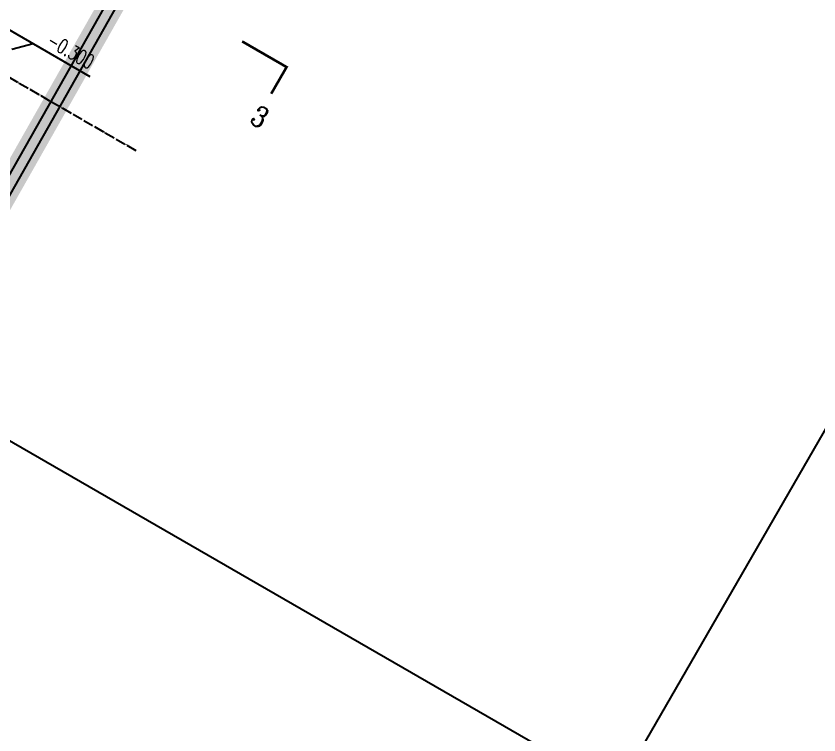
# Model space of a CAD drawing. Header units: millimetres. Extents: x 216654360 to 218309126, y 218099985 to 219647706.
# Drawn here: x 217985128 to 218000773, y 218875860 to 218889862 of the extents above; entities that cross this region are included whole.
import ezdxf
from ezdxf.xclip import XClip

# ---------------------------------------------------------------- set-up
doc = ezdxf.new("R2010")
doc.units = ezdxf.units.MM
doc.header["$LTSCALE"] = 1000
doc.header["$XCLIPFRAME"] = 0
doc.linetypes.add('DASH', pattern=[0.35, 0.25, -0.1])
doc.linetypes.add('DOTE', pattern=[2.42, 2, -0.2, 0.02, -0.2])
for name, color, linetype in [('A-ANNO-DOTE', 1, 'DOTE'), ('A-ANNO-IDEN', 3, 'Continuous'), ('A-ANNO-IDEN-LEVL', 3, 'Continuous'), ('A-ANNO-TXT', 7, 'Continuous'), ('A-FLOR-SPCL', 245, 'Continuous'), ('A-FLOR-STRS', 51, 'Continuous'), ('A-WALL', 2, 'Continuous'), ('A-WALL-MSNW', 2, 'Continuous'), ('现状植物', 3, 'Continuous')]:
    doc.layers.add(name, color=color, linetype=linetype)
doc.styles.add('A_AXIS', font='COMPLEX', dxfattribs={"width": 0.8, "bigfont": 'HZ'})
doc.styles.add('A_DIM', font='SIMPLEX', dxfattribs={"width": 0.7, "bigfont": 'HZ'})

# ---------------------------------------------------------------- blocks, each defined once
blk = doc.blocks.new('123sfg')
blk.add_xline((-449.232, -1189.993), (1, 0))
at = {"layer": 'A-FLOR-STRS', "color": 1, "linetype": 'DASH', "const_width": 0.5}
blk.add_lwpolyline([(-431.866, -1239.88), (-430.757, -1232.095), (-429.968, -1227.345), (-428.132, -1219.114), (-427.467, -1216.174), (-426.623, -1211.626), (-425.122, -1203.747), (-424.125, -1198.437), (-424.086, -1197.911), (-424.155, -1191.708), (-424.204, -1187.357), (-424.285, -1176.552), (-431.222, -1169.421), (-431.884, -1148.586), (-433.175, -1148.673), (-433.184, -1148.322), (-435.752, -1148.388), (-511.112, -1148.388)], dxfattribs=at)
blk = doc.blocks.new('123sdtrt')
at = {"layer": 'A-WALL-MSNW'}
for p, q in [((6070743, 3960), (6070661, 14726)), ((6070943, 3962), (6070861, 14808))]:
    blk.add_line(p, q, dxfattribs=at)
blk = doc.blocks.new('2929sk')
at = {"layer": 'A-ANNO-DOTE', "ltscale": 0.1}
blk.add_line((-76419, -60631), (-104713, -60631), dxfattribs=at)
blk = doc.blocks.new('q34wsyt')
at = {"layer": 'A-ANNO-IDEN', "const_width": 50}
blk.add_lwpolyline([(7110539, -187451), (7110539, -186851), (7109539, -186851)], dxfattribs=at)
at = {"layer": 'A-ANNO-TXT', "color": 7, "style": 'A_AXIS', "width": 0.8}
blk.add_text('3', height=400, dxfattribs=at).set_placement((7110433, -188151))
blk = doc.blocks.new('A$C04836B57')
at = {"color": 3}
blk.add_lwpolyline([(0, -112663.8), (-119041.7, -112663.8), (-119041.7, 0), (0, 0)], close=True, dxfattribs=at)
blk.add_lwpolyline([(0, -112663.8), (-119041.7, -112663.8), (-119041.7, 0), (0, 0)], close=True, dxfattribs=at)
at = {"layer": 'A-ANNO-IDEN-LEVL', "linetype": 'Continuous'}
for p, q in [((-17722.5, -51232.4), (-15843.3, -51232.4)), ((-17422.5, -51532.4), (-17122.5, -51232.4))]:
    blk.add_line(p, q, dxfattribs=at)
at = {"layer": 'A-ANNO-DOTE'}
ref = blk.add_blockref('123sfg', (408074.6, 1131835.7), dxfattribs=dict(at, xscale=1000, yscale=1000, zscale=1000))
XClip(ref).set_block_clipping_path([(-527.1162536906, -1244.4995262616), (-408.0745740716, -1131.8357493737)])
at = {"layer": 'A-FLOR-SPCL', "rotation": 180}
blk.add_blockref('2929sk', (-119041.7, -112663.8), dxfattribs=at)
at = {"layer": 'A-FLOR-STRS'}
blk.add_blockref('q34wsyt', (-7123153.6, 137693.3), dxfattribs=at)
at = {"layer": 'A-WALL'}
ref = blk.add_blockref('123sdtrt', (-6086971.9, -59483.2), dxfattribs=at)
XClip(ref).set_block_clipping_path([(5967930.2562667066, -53180.5443578812), (6086971.9358856641, 59482.6559491576)])
at = {"layer": 'A-ANNO-TXT', "color": 7, "linetype": 'Continuous', "style": 'A_DIM', "width": 0.7}
blk.add_text('-0.300', height=280, dxfattribs=at).set_placement((-16899.9, -51127.4))

msp = doc.modelspace()

# ---------------------------------------------------------------- block references
at = {"layer": '现状植物', "rotation": 330.0099772030858}
msp.add_blockref('A$C04836B57', (218025897, 218925139), dxfattribs=at)

doc.saveas('drawing.dxf')
